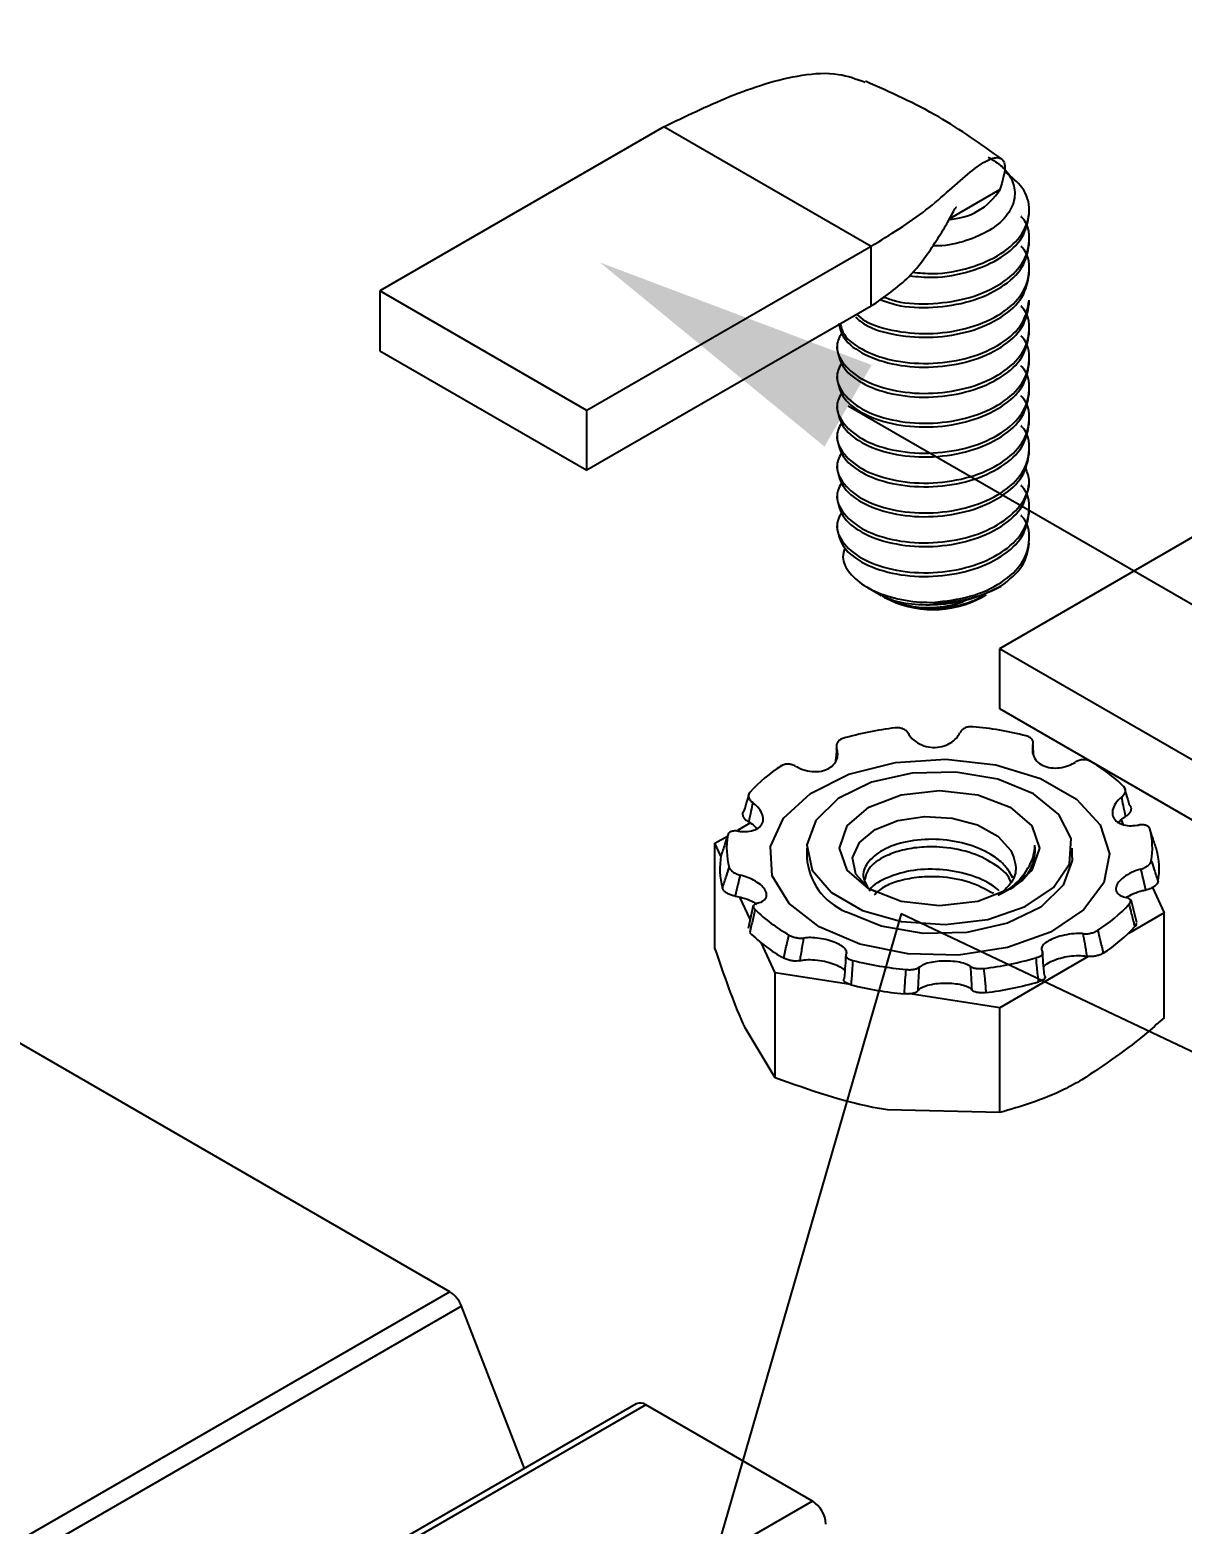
# Model space of a CAD drawing. Extents: x -3.1 to 9.8, y -8.5 to 0.
# Drawn here: x 4.767 to 5.686, y -3.56 to -2.37 of the extents above; entities that cross this region are included whole.
import ezdxf
from ezdxf import colors
from ezdxf.entities.mleader import LeaderData, LeaderLine
from ezdxf.math import Vec2, Vec3

# ---------------------------------------------------------------- set-up
doc = ezdxf.new("R2010")
doc.units = 0
doc.header["$LTSCALE"] = 0.5
doc.header["$MEASUREMENT"] = 0
for name, color, linetype in [('FAB DWG', 221, 'CONTINUOUS'), ('Hardware', 242, 'CONTINUOUS'), ('Housing', 150, 'CONTINUOUS')]:
    doc.layers.add(name, color=color, linetype=linetype)
doc.styles.add('LSAD_Standard', font='arial.ttf')

msp = doc.modelspace()

# ---------------------------------------------------------------- linework, layer by layer
at = {"layer": 'Hardware', "linetype": 'Continuous', "lineweight": 25, "transparency": 16777216}
for p, q in [((5.2728, -2.4469), (5.0463, -2.5777)), ((5.4379, -2.5422), (5.2728, -2.4469)), ((5.5006, -2.52), (5.5407, -2.4968)), ((5.564, -2.5166), (5.564, -2.5137)), ((5.4379, -2.5422), (5.2114, -2.673)), ((5.4379, -2.5899), (5.4379, -2.5422)), ((5.564, -2.5405), (5.564, -2.5375)), ((5.564, -2.5643), (5.564, -2.5613)), ((5.2114, -2.673), (5.0463, -2.5777)), ((5.0463, -2.5777), (5.0463, -2.6253)), ((5.4379, -2.5899), (5.2114, -2.7206)), ((5.564, -2.5881), (5.564, -2.5851)), ((5.564, -2.6119), (5.564, -2.609)), ((5.0463, -2.6253), (5.2114, -2.7206)), ((5.4108, -2.6209), (5.4108, -2.6239)), ((5.564, -2.6358), (5.564, -2.6328)), ((5.4108, -2.6447), (5.4108, -2.6477)), ((5.564, -2.6596), (5.564, -2.6566)), ((5.2114, -2.7206), (5.2114, -2.673)), ((5.4108, -2.6685), (5.4108, -2.6715)), ((5.564, -2.6834), (5.564, -2.6805)), ((5.4108, -2.6924), (5.4108, -2.6953)), ((5.564, -2.7073), (5.564, -2.7043)), ((5.4108, -2.7162), (5.4108, -2.7192)), ((5.7667, -2.7321), (5.5402, -2.8628)), ((5.564, -2.7311), (5.564, -2.7281)), ((5.4108, -2.74), (5.4108, -2.743)), ((5.564, -2.7549), (5.564, -2.7519)), ((5.4108, -2.7639), (5.4108, -2.7668)), ((5.4349, -2.8139), (5.4459, -2.8203)), ((5.4467, -2.8208), (5.4487, -2.8219)), ((5.5261, -2.8219), (5.5299, -2.8197)), ((5.7053, -2.9581), (5.5402, -2.8628)), ((5.5402, -2.8628), (5.5402, -2.9105)), ((5.5402, -2.9105), (5.7053, -3.0058)), ((5.6372, -2.9993), (5.639, -3.0031)), ((5.3135, -3.0179), (5.3235, -3.0121)), ((5.3316, -3.0075), (5.3415, -3.0017)), ((5.3183, -3.0282), (5.3135, -3.0179)), ((5.3135, -3.1015), (5.3135, -3.0179)), ((5.3867, -3.0217), (5.3867, -3.0292)), ((5.5983, -3.0292), (5.5983, -3.0217)), ((5.6622, -3.0532), (5.6715, -3.0733)), ((5.3416, -3.0784), (5.3334, -3.0608)), ((5.3439, -3.0674), (5.3399, -3.0859)), ((5.6497, -3.081), (5.6452, -3.0629)), ((5.6715, -3.0733), (5.6431, -3.0897)), ((5.6715, -3.1569), (5.6715, -3.0733)), ((5.3615, -3.1212), (5.3502, -3.097)), ((5.6111, -3.1081), (5.5405, -3.1489)), ((5.4216, -3.1305), (5.3615, -3.1212)), ((5.3615, -3.2048), (5.3615, -3.1212)), ((5.5405, -3.1489), (5.4692, -3.1379)), ((5.5405, -3.2325), (5.5405, -3.1489)), ((5.3615, -3.2048), (5.3375, -3.1649)), ((5.5405, -3.2325), (5.451, -3.2304))]:
    msp.add_line(p, q, dxfattribs=at)
at = {"layer": 'Hardware', "linetype": 'Continuous', "lineweight": 25, "transparency": 16777216, "flags": 128}
for points in [[(5.3966, -3.0846), (5.3726, -3.0658), (5.3592, -3.0438), (5.3577, -3.0204), (5.3682, -2.9979), (5.3897, -2.9781), (5.4203, -2.9629), (5.4574, -2.9536), (5.4976, -2.9509), (5.5373, -2.9553), (5.5731, -2.9662), (5.6017, -2.9827), (5.6205, -3.0033), (5.6281, -3.0263), (5.6235, -3.0495), (5.6074, -3.0709), (5.581, -3.0886), (5.5468, -3.101), (5.5077, -3.107), (5.4673, -3.1061), (5.4291, -3.0984), (5.3966, -3.0846)], [(5.5673, -2.9786), (5.539, -2.9669), (5.5056, -2.9612), (5.4708, -2.962), (5.4384, -2.9693), (5.4118, -2.9823), (5.394, -2.9996), (5.3868, -3.0192), (5.3911, -3.0392), (5.4064, -3.0572), (5.4311, -3.0714), (5.4623, -3.0803), (5.4969, -3.0827), (5.5309, -3.0786), (5.5609, -3.0683), (5.5834, -3.053), (5.596, -3.0343), (5.5975, -3.0142), (5.5875, -2.9949), (5.5673, -2.9786)], [(5.4361, -3.0543), (5.4188, -3.0394), (5.4128, -3.0217), (5.4188, -3.0041), (5.4361, -2.9892), (5.462, -2.9792), (5.4925, -2.9757), (5.523, -2.9792), (5.5489, -2.9892), (5.5662, -3.0041), (5.5722, -3.0217), (5.5662, -3.0394), (5.5489, -3.0543), (5.523, -3.0643), (5.4925, -3.0678), (5.462, -3.0643), (5.4361, -3.0543)], [(5.4425, -3.0572), (5.4365, -3.0541), (5.4259, -3.0424), (5.4232, -3.0296), (5.4287, -3.0172), (5.4411, -3.0069), (5.4593, -2.9997), (5.4805, -2.9966), (5.5027, -2.9978), (5.5229, -3.0032), (5.539, -3.0121), (5.5493, -3.0237), (5.5515, -3.0288), (5.5515, -3.0288)], [(5.5983, -3.0292), (5.5982, -3.0317), (5.591, -3.0514), (5.5732, -3.0687), (5.5466, -3.0816), (5.5142, -3.089), (5.4794, -3.0898), (5.4461, -3.084), (5.4177, -3.0724)]]:
    msp.add_lwpolyline(points, dxfattribs=at)
at = {"layer": 'Hardware', "linetype": 'Continuous', "lineweight": 25, "transparency": 16777216}
for centre, radius, start, end in [((5.4983, -2.4709), 0.0497, 271.345, 328.6496), ((5.4874, -2.7496), 0.082, 241.8772, 298.1281), ((5.4896, -2.7155), 0.1105, 268.8556, 298.0406), ((5.4884, -3.185), 0.261, 96.8583, 106.2488), ((5.495, -3.1936), 0.2697, 75.7028, 84.8897), ((5.5486, -3.0655), 0.1298, 45.5578, 60.5312), ((5.4296, -3.0569), 0.1189, 122.09, 137.9683), ((5.38, -3.0218), 0.0572, 169.6477, 195.5467), ((5.605, -3.0217), 0.0572, 349.6483, 15.5461), ((5.5355, -3.0232), 0.0333, 300.0489, 6.3165), ((5.6086, -3.0381), 0.059, 350.0029, 15.1919), ((5.3764, -3.0381), 0.059, 170.0029, 195.1919), ((5.4375, -3.0255), 0.0509, 184.1687, 247.1517), ((5.4364, -2.978), 0.1298, 225.5586, 240.5311), ((5.5554, -2.9866), 0.1189, 302.0901, 317.968), ((5.5574, -3.0018), 0.1227, 302.3104, 317.7478), ((5.4346, -2.993), 0.134, 225.7661, 240.3227), ((5.49, -2.8499), 0.2697, 255.7025, 264.8901), ((5.4966, -2.8585), 0.261, 276.8584, 286.2489), ((5.4899, -2.8608), 0.2783, 255.8298, 264.7629), ((5.4967, -2.8696), 0.2693, 276.9889, 286.1188)]:
    msp.add_arc(centre, radius, start, end, dxfattribs=at)
for points, knots in [([(5.2728, -2.4469), (5.2898, -2.4386), (5.3237, -2.422), (5.3727, -2.4057), (5.4104, -2.403), (5.4263, -2.4088), (5.4332, -2.4113)], [0, 0, 0, 0, 0.348827, 0.695772, 0.866, 1, 1, 1, 1]), ([(5.542, -2.4725), (5.5256, -2.4608), (5.4916, -2.4365), (5.4533, -2.4194), (5.4335, -2.4106)], [0, 0, 0, 0, 0.481953, 1, 1, 1, 1]), ([(5.4379, -2.5422), (5.4531, -2.5329), (5.4833, -2.5143), (5.5123, -2.4858), (5.5314, -2.4724), (5.5415, -2.4702), (5.5464, -2.4778), (5.5426, -2.4904), (5.5407, -2.4968)], [0, 0, 0, 0, 0.2519603, 0.5025616, 0.6255188, 0.7466546, 0.8704166, 1, 1, 1, 1]), ([(5.5313, -2.471), (5.5353, -2.4734), (5.5443, -2.479), (5.5518, -2.4907), (5.5534, -2.5039), (5.5476, -2.5172), (5.535, -2.5287), (5.5167, -2.5372), (5.4996, -2.5418), (5.4894, -2.5418), (5.4869, -2.5418)], [0, 0, 0, 0, 0.104851, 0.2413, 0.378828, 0.518338, 0.660863, 0.803521, 0.951017, 1, 1, 1, 1]), ([(5.4708, -2.5628), (5.4763, -2.5633), (5.4915, -2.5648), (5.5175, -2.5598), (5.5429, -2.5488), (5.56, -2.5325), (5.5658, -2.5137), (5.5611, -2.496), (5.5501, -2.487), (5.5454, -2.4831)], [0, 0, 0, 0, 0.089508, 0.247362, 0.405217, 0.56307, 0.720926, 0.878779, 1, 1, 1, 1]), ([(5.4379, -2.5899), (5.4485, -2.5825), (5.4701, -2.5676), (5.4874, -2.5419), (5.4985, -2.5242), (5.5036, -2.5142), (5.5059, -2.5107), (5.5058, -2.511), (5.5058, -2.511)], [0, 0, 0, 0, 0.304882, 0.614982, 0.768681, 0.916335, 0.987617, 1, 1, 1, 1]), ([(5.4476, -2.5823), (5.451, -2.5836), (5.4624, -2.5878), (5.4876, -2.5886), (5.5174, -2.5839), (5.5429, -2.5725), (5.5602, -2.5563), (5.5652, -2.5377), (5.5635, -2.5241), (5.5576, -2.5186), (5.5574, -2.5183)], [0, 0, 0, 0, 0.065593, 0.220144, 0.374695, 0.529247, 0.683797, 0.838349, 0.992899, 1, 1, 1, 1]), ([(5.4686, -2.5656), (5.4748, -2.5662), (5.4908, -2.5679), (5.5176, -2.5628), (5.5428, -2.5517), (5.5605, -2.5355), (5.5628, -2.5229), (5.564, -2.5166)], [0, 0, 0, 0, 0.13817, 0.353628, 0.569085, 0.784541, 1, 1, 1, 1]), ([(5.4266, -2.5964), (5.4287, -2.5982), (5.4359, -2.6044), (5.4577, -2.6105), (5.4873, -2.6127), (5.5175, -2.6077), (5.5429, -2.5964), (5.5602, -2.5801), (5.5652, -2.5616), (5.5635, -2.5479), (5.5576, -2.5424), (5.5574, -2.5422)], [0, 0, 0, 0, 0.053593, 0.187911, 0.322231, 0.456551, 0.590871, 0.725189, 0.85951, 0.993829, 1, 1, 1, 1]), ([(5.4449, -2.5844), (5.4491, -2.586), (5.4614, -2.5906), (5.4876, -2.5916), (5.5175, -2.5869), (5.5428, -2.5755), (5.5605, -2.5593), (5.5628, -2.5467), (5.564, -2.5405)], [0, 0, 0, 0, 0.0962993, 0.2770394, 0.4577795, 0.6385198, 0.8192585, 1, 1, 1, 1]), ([(5.4256, -2.5985), (5.4279, -2.6006), (5.4354, -2.6072), (5.4577, -2.6135), (5.4873, -2.6156), (5.5175, -2.6107), (5.5428, -2.5993), (5.5605, -2.5831), (5.5628, -2.5706), (5.564, -2.5643)], [0, 0, 0, 0, 0.071524, 0.226269, 0.381015, 0.535761, 0.690508, 0.845253, 1, 1, 1, 1]), ([(5.4148, -2.6105), (5.413, -2.6139), (5.4086, -2.6225), (5.4151, -2.6368), (5.4318, -2.65), (5.4574, -2.6583), (5.4874, -2.6603), (5.5175, -2.6553), (5.5429, -2.644), (5.5602, -2.6277), (5.5652, -2.6092), (5.5635, -2.5956), (5.5576, -2.5901), (5.5574, -2.5898)], [0, 0, 0, 0, 0.069509, 0.172372, 0.275235, 0.378096, 0.480959, 0.583822, 0.686685, 0.789547, 0.89241, 0.995272, 1, 1, 1, 1]), ([(5.4122, -2.6037), (5.4132, -2.6077), (5.4154, -2.617), (5.4321, -2.6291), (5.4573, -2.6375), (5.4874, -2.6394), (5.5175, -2.6345), (5.5428, -2.6232), (5.5605, -2.607), (5.5628, -2.5944), (5.564, -2.5881)], [0, 0, 0, 0, 0.0980188, 0.2268735, 0.3557271, 0.4845816, 0.6134362, 0.7422909, 0.8711445, 1, 1, 1, 1]), ([(5.4134, -2.604), (5.4142, -2.6069), (5.4163, -2.615), (5.4322, -2.6261), (5.4572, -2.6345), (5.4874, -2.6364), (5.5175, -2.6315), (5.5428, -2.6202), (5.5605, -2.604), (5.5628, -2.5914), (5.564, -2.5851)], [0, 0, 0, 0, 0.072909, 0.205351, 0.337792, 0.470233, 0.602675, 0.735117, 0.867557, 1, 1, 1, 1]), ([(5.4148, -2.6343), (5.413, -2.6377), (5.4086, -2.6463), (5.4151, -2.6606), (5.4318, -2.6738), (5.4574, -2.6821), (5.4874, -2.6841), (5.5175, -2.6792), (5.5429, -2.6679), (5.5602, -2.6516), (5.5652, -2.633), (5.5635, -2.6194), (5.5576, -2.6139), (5.5574, -2.6137)], [0, 0, 0, 0, 0.069509, 0.172372, 0.275235, 0.378097, 0.48096, 0.583823, 0.686686, 0.789548, 0.892412, 0.995274, 1, 1, 1, 1]), ([(5.4108, -2.6239), (5.412, -2.6291), (5.4143, -2.6397), (5.432, -2.653), (5.4573, -2.6613), (5.4874, -2.6633), (5.5175, -2.6583), (5.5428, -2.647), (5.5605, -2.6308), (5.5628, -2.6182), (5.564, -2.6119)], [0, 0, 0, 0, 0.125, 0.25, 0.374999, 0.5, 0.625, 0.75, 0.874999, 1, 1, 1, 1]), ([(5.4148, -2.6581), (5.413, -2.6616), (5.4086, -2.6701), (5.4151, -2.6844), (5.4318, -2.6976), (5.4574, -2.706), (5.4874, -2.7079), (5.5175, -2.703), (5.5429, -2.6917), (5.5602, -2.6754), (5.5652, -2.6569), (5.5635, -2.6432), (5.5576, -2.6377), (5.5574, -2.6375)], [0, 0, 0, 0, 0.069509, 0.172372, 0.275234, 0.378096, 0.480959, 0.583822, 0.686685, 0.789547, 0.89241, 0.995272, 1, 1, 1, 1]), ([(5.4108, -2.6477), (5.412, -2.653), (5.4143, -2.6636), (5.432, -2.6768), (5.4573, -2.6851), (5.4874, -2.6871), (5.5175, -2.6821), (5.5428, -2.6708), (5.5605, -2.6546), (5.5628, -2.6421), (5.564, -2.6358)], [0, 0, 0, 0, 0.125, 0.25, 0.374999, 0.5, 0.625, 0.75, 0.874999, 1, 1, 1, 1]), ([(5.4148, -2.6819), (5.413, -2.6854), (5.4086, -2.694), (5.4151, -2.7083), (5.4318, -2.7215), (5.4574, -2.7298), (5.4874, -2.7318), (5.5175, -2.7268), (5.5429, -2.7155), (5.5602, -2.6992), (5.5652, -2.6807), (5.5635, -2.6671), (5.5576, -2.6616), (5.5574, -2.6613)], [0, 0, 0, 0, 0.069509, 0.172372, 0.275235, 0.378097, 0.48096, 0.583823, 0.686686, 0.789548, 0.892412, 0.995274, 1, 1, 1, 1]), ([(5.4108, -2.6715), (5.412, -2.6768), (5.4143, -2.6874), (5.432, -2.7006), (5.4573, -2.709), (5.4874, -2.7109), (5.5175, -2.706), (5.5428, -2.6947), (5.5605, -2.6784), (5.5628, -2.6659), (5.564, -2.6596)], [0, 0, 0, 0, 0.1250001, 0.2500003, 0.3749994, 0.4999995, 0.6249996, 0.7499998, 0.874999, 1, 1, 1, 1]), ([(5.4148, -2.7058), (5.413, -2.7092), (5.4086, -2.7178), (5.4151, -2.7321), (5.4318, -2.7453), (5.4574, -2.7536), (5.4874, -2.7556), (5.5175, -2.7506), (5.5429, -2.7393), (5.5602, -2.7231), (5.5652, -2.7045), (5.5635, -2.6909), (5.5576, -2.6854), (5.5574, -2.6851)], [0, 0, 0, 0, 0.069509, 0.172372, 0.275235, 0.378096, 0.480959, 0.583822, 0.686685, 0.789547, 0.89241, 0.995272, 1, 1, 1, 1]), ([(5.4108, -2.6953), (5.412, -2.7006), (5.4143, -2.7112), (5.432, -2.7244), (5.4573, -2.7328), (5.4874, -2.7347), (5.5175, -2.7298), (5.5428, -2.7185), (5.5605, -2.7023), (5.5628, -2.6897), (5.564, -2.6834)], [0, 0, 0, 0, 0.125, 0.25, 0.374999, 0.5, 0.625, 0.75, 0.874999, 1, 1, 1, 1]), ([(5.4108, -2.7192), (5.412, -2.7245), (5.4143, -2.735), (5.432, -2.7483), (5.4573, -2.7566), (5.4874, -2.7586), (5.5175, -2.7536), (5.5428, -2.7423), (5.5605, -2.7261), (5.5628, -2.7135), (5.564, -2.7073)], [0, 0, 0, 0, 0.125, 0.25, 0.374999, 0.5, 0.625, 0.75, 0.874999, 1, 1, 1, 1]), ([(5.4148, -2.7296), (5.413, -2.7331), (5.4086, -2.7416), (5.4151, -2.7559), (5.4318, -2.7691), (5.4574, -2.7775), (5.4874, -2.7794), (5.5174, -2.7745), (5.543, -2.7631), (5.5597, -2.747), (5.5661, -2.7307), (5.5621, -2.7211), (5.5607, -2.7177)], [0, 0, 0, 0, 0.073116, 0.181316, 0.289516, 0.397716, 0.505916, 0.614116, 0.722316, 0.830516, 0.938717, 1, 1, 1, 1]), ([(5.4148, -2.7534), (5.413, -2.7569), (5.4086, -2.7654), (5.4151, -2.7798), (5.4318, -2.7929), (5.4574, -2.8013), (5.4874, -2.8033), (5.5175, -2.7983), (5.5429, -2.787), (5.5602, -2.7707), (5.5652, -2.7522), (5.5635, -2.7385), (5.5576, -2.733), (5.5574, -2.7328)], [0, 0, 0, 0, 0.069509, 0.172372, 0.275235, 0.378097, 0.48096, 0.583822, 0.686685, 0.789547, 0.892411, 0.995273, 1, 1, 1, 1]), ([(5.4108, -2.743), (5.412, -2.7483), (5.4143, -2.7589), (5.432, -2.7721), (5.4573, -2.7804), (5.4874, -2.7824), (5.5175, -2.7775), (5.5428, -2.7661), (5.5605, -2.7499), (5.5628, -2.7374), (5.564, -2.7311)], [0, 0, 0, 0, 0.1250001, 0.2500003, 0.3749994, 0.4999995, 0.6249996, 0.7499999, 0.874999, 1, 1, 1, 1]), ([(5.4108, -2.7668), (5.412, -2.7721), (5.4143, -2.7827), (5.432, -2.7959), (5.4573, -2.8043), (5.4874, -2.8062), (5.5175, -2.8013), (5.5428, -2.79), (5.5605, -2.7738), (5.5628, -2.7612), (5.564, -2.7549)], [0, 0, 0, 0, 0.125, 0.25, 0.374999, 0.5, 0.625, 0.75, 0.874999, 1, 1, 1, 1]), ([(5.4874, -2.8259), (5.4974, -2.8248), (5.5175, -2.8224), (5.5429, -2.8108), (5.5602, -2.7946), (5.5652, -2.776), (5.5635, -2.7624), (5.5576, -2.7569), (5.5574, -2.7566)], [0, 0, 0, 0, 0.198178, 0.396357, 0.594534, 0.792714, 0.990891, 1, 1, 1, 1]), ([(5.4169, -2.7824), (5.4162, -2.7849), (5.4143, -2.7917), (5.4202, -2.8028), (5.4332, -2.8141), (5.4531, -2.8223), (5.4723, -2.8257), (5.484, -2.8259), (5.4874, -2.8259)], [0, 0, 0, 0, 0.110871, 0.307649, 0.508894, 0.709972, 0.917336, 1, 1, 1, 1]), ([(5.5415, -2.813), (5.548, -2.8079), (5.5608, -2.7978), (5.5629, -2.7851), (5.564, -2.7787)], [0, 0, 0, 0, 0.499996, 1, 1, 1, 1]), ([(5.5415, -2.813), (5.5349, -2.8163), (5.5213, -2.823), (5.4968, -2.8281), (5.4733, -2.8283), (5.4553, -2.8252), (5.4487, -2.8212), (5.4462, -2.8196)], [0, 0, 0, 0, 0.215865, 0.440833, 0.666089, 0.875166, 1, 1, 1, 1]), ([(5.4468, -2.8206), (5.4513, -2.8229), (5.4604, -2.8275), (5.4723, -2.8292), (5.4783, -2.8301)], [0, 0, 0, 0, 0.488187, 1, 1, 1, 1]), ([(5.4783, -2.8301), (5.4848, -2.8302), (5.4977, -2.8305), (5.5161, -2.8266), (5.5255, -2.8217), (5.5298, -2.8194)], [0, 0, 0, 0, 0.3476505, 0.69936, 1, 1, 1, 1]), ([(5.4783, -2.8301), (5.4813, -2.83), (5.4918, -2.83), (5.5052, -2.8282), (5.513, -2.8243), (5.5148, -2.8234)], [0, 0, 0, 0, 0.239456, 0.831537, 1, 1, 1, 1]), ([(5.4678, -2.9305), (5.4673, -2.9297), (5.4663, -2.9283), (5.4637, -2.9267), (5.4606, -2.9258), (5.4584, -2.9259), (5.4573, -2.9259)], [0, 0, 0, 0, 0.2449638, 0.4898906, 0.7351861, 1, 1, 1, 1]), ([(5.519, -2.925), (5.5179, -2.925), (5.5158, -2.9249), (5.5128, -2.9259), (5.5103, -2.9275), (5.5093, -2.929), (5.5088, -2.9298)], [0, 0, 0, 0, 0.2457793, 0.4915775, 0.7372949, 1, 1, 1, 1]), ([(5.4154, -2.9345), (5.4145, -2.9348), (5.4127, -2.9355), (5.411, -2.9374), (5.41, -2.9397), (5.4104, -2.9413), (5.4105, -2.9422)], [0, 0, 0, 0, 0.245783, 0.491578, 0.737311, 1, 1, 1, 1]), ([(5.4678, -2.9305), (5.468, -2.931), (5.4694, -2.9333), (5.4732, -2.9371), (5.4798, -2.9404), (5.4872, -2.9418), (5.4945, -2.941), (5.5011, -2.9384), (5.5061, -2.9345), (5.5079, -2.9313), (5.5088, -2.9298)], [0, 0, 0, 0, 0.03955, 0.188587, 0.33474, 0.474979, 0.610292, 0.744596, 0.882143, 1, 1, 1, 1]), ([(5.567, -2.9398), (5.5671, -2.939), (5.5674, -2.9374), (5.5664, -2.9352), (5.5645, -2.9333), (5.5626, -2.9326), (5.5616, -2.9323)], [0, 0, 0, 0, 0.2449603, 0.4898813, 0.7351963, 1, 1, 1, 1]), ([(5.567, -2.9398), (5.5669, -2.9403), (5.5663, -2.9428), (5.5666, -2.9473), (5.5696, -2.9525), (5.5747, -2.9562), (5.5812, -2.958), (5.5883, -2.958), (5.5952, -2.9563), (5.5991, -2.9542), (5.6008, -2.9532)], [0, 0, 0, 0, 0.039268, 0.188315, 0.334479, 0.47473, 0.610043, 0.744346, 0.881886, 1, 1, 1, 1]), ([(5.5676, -2.9482), (5.5676, -2.9476), (5.5673, -2.9447), (5.5671, -2.9419), (5.567, -2.9398)], [0, 0, 0, 0, 0.236812, 1, 1, 1, 1]), ([(5.378, -2.9566), (5.3786, -2.9569), (5.3814, -2.9585), (5.3871, -2.9605), (5.3948, -2.9611), (5.4018, -2.9598), (5.4071, -2.9566), (5.4105, -2.9522), (5.4118, -2.9471), (5.4109, -2.9437), (5.4105, -2.9422)], [0, 0, 0, 0, 0.0395814, 0.1886221, 0.3347787, 0.4750124, 0.6103216, 0.7446279, 0.8821765, 1, 1, 1, 1]), ([(5.4105, -2.9422), (5.4104, -2.9443), (5.4101, -2.9478), (5.4097, -2.9514), (5.4096, -2.9528)], [0, 0, 0, 0, 0.607786, 1, 1, 1, 1]), ([(5.6125, -2.9524), (5.6117, -2.9521), (5.61, -2.9513), (5.607, -2.9512), (5.6037, -2.9517), (5.6018, -2.9527), (5.6008, -2.9532)], [0, 0, 0, 0, 0.245799, 0.491572, 0.737313, 1, 1, 1, 1]), ([(5.378, -2.9566), (5.377, -2.9561), (5.3752, -2.9552), (5.372, -2.9547), (5.3689, -2.9549), (5.3673, -2.9557), (5.3664, -2.9562)], [0, 0, 0, 0, 0.24494, 0.489877, 0.735185, 1, 1, 1, 1]), ([(5.6378, -2.981), (5.6385, -2.9804), (5.6399, -2.9791), (5.6408, -2.9769), (5.6409, -2.9746), (5.64, -2.9734), (5.6395, -2.9728)], [0, 0, 0, 0, 0.244957, 0.489892, 0.735195, 1, 1, 1, 1]), ([(5.6395, -2.9728), (5.6401, -2.9748), (5.6415, -2.9796), (5.643, -2.9845), (5.6438, -2.9873)], [0, 0, 0, 0, 0.42644, 1, 1, 1, 1]), ([(5.3319, -3.0082), (5.3326, -3.0083), (5.3358, -3.0087), (5.3413, -3.0086), (5.3472, -3.0067), (5.351, -3.0034), (5.3523, -2.999), (5.3513, -2.9941), (5.3483, -2.9893), (5.3451, -2.9867), (5.3436, -2.9855)], [0, 0, 0, 0, 0.039485, 0.188524, 0.33468, 0.474922, 0.610231, 0.744535, 0.882082, 1, 1, 1, 1]), ([(5.3368, -2.9919), (5.3377, -2.9891), (5.3392, -2.9842), (5.3406, -2.9793), (5.3413, -2.9773)], [0, 0, 0, 0, 0.573562, 1, 1, 1, 1]), ([(5.3413, -2.9773), (5.3409, -2.9779), (5.3401, -2.9791), (5.3402, -2.9812), (5.3413, -2.9835), (5.3428, -2.9848), (5.3436, -2.9855)], [0, 0, 0, 0, 0.245788, 0.491574, 0.737318, 1, 1, 1, 1]), ([(5.3436, -2.9855), (5.3431, -2.9877), (5.3421, -2.9928), (5.341, -2.998), (5.3404, -3.0009)], [0, 0, 0, 0, 0.443804, 1, 1, 1, 1]), ([(5.6378, -2.981), (5.6373, -2.9814), (5.6349, -2.9834), (5.6317, -2.9874), (5.6299, -2.9927), (5.6308, -2.9975), (5.634, -3.0012), (5.639, -3.0034), (5.6451, -3.0042), (5.6495, -3.0036), (5.6515, -3.0034)], [0, 0, 0, 0, 0.039576, 0.188616, 0.334769, 0.475005, 0.610313, 0.74462, 0.882169, 1, 1, 1, 1]), ([(5.6409, -2.9964), (5.6403, -2.9935), (5.6392, -2.9883), (5.6382, -2.9833), (5.6378, -2.981)], [0, 0, 0, 0, 0.556194, 1, 1, 1, 1]), ([(5.6438, -2.9873), (5.6443, -2.9879), (5.6452, -2.989), (5.6452, -2.9912), (5.6443, -2.9934), (5.6427, -2.9952), (5.6414, -2.9961), (5.6409, -2.9964)], [0, 0, 0, 0, 0.217807, 0.4356, 0.653432, 0.87125, 1, 1, 1, 1]), ([(5.3404, -3.0009), (5.3395, -3.0004), (5.3378, -2.9993), (5.3362, -2.9972), (5.3355, -2.995), (5.3358, -2.9932), (5.3365, -2.9923), (5.3368, -2.9919)], [0, 0, 0, 0, 0.217764, 0.435549, 0.653346, 0.871176, 1, 1, 1, 1]), ([(5.3404, -3.0009), (5.3421, -3.002), (5.3447, -3.0035), (5.3464, -3.0056), (5.347, -3.0063)], [0, 0, 0, 0, 0.646723, 1, 1, 1, 1]), ([(5.635, -3.0013), (5.6362, -3.0001), (5.6379, -2.9983), (5.6402, -2.9968), (5.6409, -2.9964)], [0, 0, 0, 0, 0.682556, 1, 1, 1, 1]), ([(5.3237, -3.0115), (5.3229, -3.0138), (5.3211, -3.0194), (5.3193, -3.0248), (5.3183, -3.0279)], [0, 0, 0, 0, 0.426437, 1, 1, 1, 1]), ([(5.3319, -3.0082), (5.3309, -3.0081), (5.3289, -3.0079), (5.3264, -3.0085), (5.3244, -3.0097), (5.324, -3.0109), (5.3237, -3.0115)], [0, 0, 0, 0, 0.244962, 0.489887, 0.735178, 1, 1, 1, 1]), ([(5.6601, -3.0064), (5.6599, -3.0058), (5.6593, -3.0047), (5.6574, -3.0036), (5.6547, -3.003), (5.6526, -3.0032), (5.6515, -3.0034)], [0, 0, 0, 0, 0.245768, 0.491563, 0.737289, 1, 1, 1, 1]), ([(5.6655, -3.0226), (5.6645, -3.0196), (5.6627, -3.0142), (5.6609, -3.0087), (5.6601, -3.0064)], [0, 0, 0, 0, 0.573563, 1, 1, 1, 1]), ([(5.5509, -3.0453), (5.549, -3.0421), (5.5455, -3.0358), (5.534, -3.0264), (5.5164, -3.0183), (5.4925, -3.014), (5.4687, -3.0153), (5.4484, -3.0216), (5.4351, -3.0318), (5.4299, -3.043), (5.4336, -3.0499), (5.4351, -3.0527)], [0, 0, 0, 0, 0.084574, 0.161715, 0.286409, 0.411103, 0.535797, 0.660489, 0.785183, 0.909876, 1, 1, 1, 1]), ([(5.5494, -3.0493), (5.5492, -3.0486), (5.5476, -3.0428), (5.5361, -3.0336), (5.5165, -3.0242), (5.4949, -3.0204), (5.4761, -3.0208), (5.4613, -3.0234), (5.4468, -3.0289), (5.4354, -3.0369), (5.4336, -3.044), (5.4329, -3.0471)], [0, 0, 0, 0, 0.022373, 0.167044, 0.311715, 0.456387, 0.555978, 0.657253, 0.746753, 0.891425, 1, 1, 1, 1]), ([(5.5392, -3.0593), (5.5412, -3.0583), (5.5496, -3.0541), (5.5602, -3.0433), (5.5675, -3.0305), (5.5683, -3.0223), (5.5686, -3.0195)], [0, 0, 0, 0, 0.1098305, 0.4479698, 0.817061, 1, 1, 1, 1]), ([(5.5515, -3.0288), (5.5523, -3.0316), (5.5543, -3.0383), (5.5514, -3.0487), (5.5444, -3.055), (5.5412, -3.0579)], [0, 0, 0, 0, 0.277241, 0.66216, 1, 1, 1, 1]), ([(5.6531, -3.0384), (5.6541, -3.0381), (5.6561, -3.0374), (5.6586, -3.0358), (5.6606, -3.034), (5.6611, -3.0327), (5.6613, -3.032)], [0, 0, 0, 0, 0.244943, 0.489888, 0.735179, 1, 1, 1, 1]), ([(5.6613, -3.032), (5.6621, -3.0343), (5.6639, -3.0397), (5.6657, -3.0452), (5.6667, -3.0484)], [0, 0, 0, 0, 0.426437, 1, 1, 1, 1]), ([(5.3195, -3.0536), (5.3205, -3.0504), (5.3223, -3.0448), (5.3241, -3.0394), (5.3249, -3.0371)], [0, 0, 0, 0, 0.573563, 1, 1, 1, 1]), ([(5.3249, -3.0371), (5.3251, -3.0377), (5.3257, -3.0389), (5.3277, -3.0407), (5.3303, -3.0423), (5.3324, -3.0429), (5.3335, -3.0432)], [0, 0, 0, 0, 0.245798, 0.491571, 0.737299, 1, 1, 1, 1]), ([(5.3335, -3.0432), (5.3329, -3.0457), (5.3316, -3.0512), (5.3304, -3.0569), (5.3296, -3.06)], [0, 0, 0, 0, 0.443804, 1, 1, 1, 1]), ([(5.3472, -3.0656), (5.3477, -3.0654), (5.3501, -3.0648), (5.3533, -3.0631), (5.3551, -3.0598), (5.3542, -3.0558), (5.3511, -3.0518), (5.346, -3.048), (5.3399, -3.045), (5.3355, -3.0438), (5.3335, -3.0432)], [0, 0, 0, 0, 0.039576, 0.18862, 0.334766, 0.475004, 0.610314, 0.74462, 0.88217, 1, 1, 1, 1]), ([(5.54, -3.0558), (5.5386, -3.0545), (5.5324, -3.0491), (5.5162, -3.0422), (5.4926, -3.0379), (5.4684, -3.0391), (5.4491, -3.0455), (5.4379, -3.052), (5.4363, -3.056), (5.4363, -3.056)], [0, 0, 0, 0, 0.058237, 0.246516, 0.434795, 0.623073, 0.81135, 0.999628, 1, 1, 1, 1]), ([(5.5355, -3.058), (5.5292, -3.0546), (5.5167, -3.0479), (5.4949, -3.0443), (5.476, -3.0446), (5.4614, -3.0473), (5.4482, -3.0519), (5.4431, -3.0565), (5.4403, -3.059)], [0, 0, 0, 0, 0.2123862, 0.424773, 0.5709773, 0.7196553, 0.8510458, 1, 1, 1, 1]), ([(5.6531, -3.0384), (5.6524, -3.0386), (5.6492, -3.0395), (5.6437, -3.0418), (5.6378, -3.0458), (5.6341, -3.05), (5.6327, -3.054), (5.6337, -3.0574), (5.6367, -3.0599), (5.6399, -3.0607), (5.6414, -3.0611)], [0, 0, 0, 0, 0.039482, 0.188528, 0.334684, 0.474921, 0.61023, 0.744539, 0.882082, 1, 1, 1, 1]), ([(5.657, -3.0551), (5.6563, -3.052), (5.655, -3.0463), (5.6537, -3.0408), (5.6531, -3.0384)], [0, 0, 0, 0, 0.556194, 1, 1, 1, 1]), ([(5.6667, -3.0484), (5.6665, -3.049), (5.6661, -3.0502), (5.6642, -3.052), (5.6618, -3.0536), (5.6592, -3.0546), (5.6576, -3.055), (5.657, -3.0551)], [0, 0, 0, 0, 0.217813, 0.435624, 0.653431, 0.871248, 1, 1, 1, 1]), ([(5.3296, -3.06), (5.3286, -3.0598), (5.3266, -3.0594), (5.3237, -3.0581), (5.3213, -3.0565), (5.32, -3.0549), (5.3196, -3.054), (5.3195, -3.0536)], [0, 0, 0, 0, 0.2177831, 0.435556, 0.6533618, 0.8711946, 1, 1, 1, 1]), ([(5.3296, -3.06), (5.3316, -3.0604), (5.3361, -3.0612), (5.3423, -3.0635), (5.3456, -3.0657), (5.3468, -3.0665)], [0, 0, 0, 0, 0.319742, 0.73436, 1, 1, 1, 1]), ([(5.5522, -3.052), (5.5508, -3.0531), (5.549, -3.0545), (5.5467, -3.0554), (5.5463, -3.0556)], [0, 0, 0, 0, 0.810963, 1, 1, 1, 1]), ([(5.6413, -3.0611), (5.6432, -3.06), (5.6472, -3.0577), (5.6528, -3.0559), (5.6561, -3.0552), (5.657, -3.0551)], [0, 0, 0, 0, 0.4031984, 0.8448524, 1, 1, 1, 1]), ([(5.3455, -3.0707), (5.3449, -3.0733), (5.3435, -3.0795), (5.342, -3.0855), (5.3412, -3.089)], [0, 0, 0, 0, 0.426436, 1, 1, 1, 1]), ([(5.3472, -3.0656), (5.3465, -3.0658), (5.3451, -3.0662), (5.3442, -3.0675), (5.3441, -3.069), (5.345, -3.0701), (5.3455, -3.0707)], [0, 0, 0, 0, 0.24494, 0.489889, 0.735181, 1, 1, 1, 1]), ([(5.6438, -3.0662), (5.6441, -3.0657), (5.6449, -3.0646), (5.6448, -3.063), (5.6437, -3.0618), (5.6422, -3.0613), (5.6414, -3.0611)], [0, 0, 0, 0, 0.245788, 0.491573, 0.737297, 1, 1, 1, 1]), ([(5.6483, -3.0843), (5.6474, -3.0809), (5.6458, -3.0749), (5.6444, -3.0688), (5.6438, -3.0662)], [0, 0, 0, 0, 0.573562, 1, 1, 1, 1]), ([(5.649, -3.0812), (5.6491, -3.0814), (5.6495, -3.082), (5.6492, -3.0831), (5.6485, -3.084), (5.6483, -3.0843)], [0, 0, 0, 0, 0.2182464, 0.7095071, 1, 1, 1, 1]), ([(5.3683, -3.1094), (5.3691, -3.1058), (5.3704, -3.0997), (5.3719, -3.0936), (5.3725, -3.091)], [0, 0, 0, 0, 0.573562, 1, 1, 1, 1]), ([(5.3725, -3.091), (5.3733, -3.0915), (5.375, -3.0923), (5.3781, -3.0931), (5.3813, -3.0936), (5.3832, -3.0934), (5.3842, -3.0934)], [0, 0, 0, 0, 0.245792, 0.49159, 0.737298, 1, 1, 1, 1]), ([(5.3842, -3.0934), (5.3837, -3.096), (5.3826, -3.102), (5.3817, -3.1081), (5.3811, -3.1115)], [0, 0, 0, 0, 0.443805, 1, 1, 1, 1]), ([(5.418, -3.1068), (5.4181, -3.1065), (5.4187, -3.1054), (5.4184, -3.1031), (5.4154, -3.1), (5.4103, -3.0972), (5.4038, -3.095), (5.3967, -3.0935), (5.3898, -3.0929), (5.386, -3.0932), (5.3842, -3.0934)], [0, 0, 0, 0, 0.039268, 0.188312, 0.334479, 0.47473, 0.610043, 0.74435, 0.881885, 1, 1, 1, 1]), ([(5.607, -3.09), (5.6064, -3.0899), (5.6036, -3.0897), (5.5979, -3.09), (5.5902, -3.0914), (5.5833, -3.0936), (5.5779, -3.0963), (5.5745, -3.0993), (5.5733, -3.1021), (5.5741, -3.1037), (5.5745, -3.1044)], [0, 0, 0, 0, 0.039583, 0.188623, 0.334776, 0.475014, 0.610318, 0.744629, 0.882174, 1, 1, 1, 1]), ([(5.607, -3.09), (5.608, -3.09), (5.6098, -3.0901), (5.613, -3.0896), (5.6161, -3.0887), (5.6178, -3.0878), (5.6186, -3.0873)], [0, 0, 0, 0, 0.244945, 0.489886, 0.73518, 1, 1, 1, 1]), ([(5.6102, -3.108), (5.6096, -3.1046), (5.6087, -3.0986), (5.6075, -3.0926), (5.607, -3.09)], [0, 0, 0, 0, 0.556193, 1, 1, 1, 1]), ([(5.6186, -3.0873), (5.6193, -3.0899), (5.6208, -3.0959), (5.6222, -3.102), (5.623, -3.1055)], [0, 0, 0, 0, 0.426438, 1, 1, 1, 1]), ([(5.3375, -3.1649), (5.3369, -3.1636), (5.3288, -3.146), (5.3209, -3.1229), (5.3135, -3.1015)], [0, 0, 0, 0, 0.070191, 1, 1, 1, 1]), ([(5.4168, -3.1256), (5.4171, -3.1221), (5.4176, -3.1159), (5.4179, -3.1096), (5.418, -3.1068)], [0, 0, 0, 0, 0.556194, 1, 1, 1, 1]), ([(5.418, -3.1068), (5.4179, -3.1072), (5.4177, -3.1079), (5.4186, -3.1092), (5.4205, -3.1104), (5.4224, -3.1109), (5.4234, -3.1112)], [0, 0, 0, 0, 0.244959, 0.489878, 0.735194, 1, 1, 1, 1]), ([(5.5696, -3.109), (5.5705, -3.1087), (5.5723, -3.1081), (5.5741, -3.1069), (5.575, -3.1056), (5.5746, -3.1048), (5.5745, -3.1044)], [0, 0, 0, 0, 0.245786, 0.491565, 0.737291, 1, 1, 1, 1]), ([(5.5745, -3.1044), (5.5746, -3.1072), (5.575, -3.1135), (5.5755, -3.1198), (5.5758, -3.1232)], [0, 0, 0, 0, 0.443806, 1, 1, 1, 1]), ([(5.5753, -3.1167), (5.5757, -3.1161), (5.5768, -3.1146), (5.581, -3.1122), (5.5872, -3.1097), (5.5943, -3.108), (5.6016, -3.1072), (5.6069, -3.1074), (5.6095, -3.1079), (5.6102, -3.108)], [0, 0, 0, 0, 0.089043, 0.261446, 0.427783, 0.592873, 0.761934, 0.937761, 1, 1, 1, 1]), ([(5.623, -3.1055), (5.6222, -3.1059), (5.6207, -3.1068), (5.6177, -3.1077), (5.6145, -3.1082), (5.612, -3.1083), (5.6107, -3.1081), (5.6102, -3.108)], [0, 0, 0, 0, 0.2178056, 0.4356055, 0.6534333, 0.8712412, 1, 1, 1, 1]), ([(5.3811, -3.1115), (5.3803, -3.1116), (5.3787, -3.1119), (5.3756, -3.1117), (5.3725, -3.1111), (5.37, -3.1103), (5.3687, -3.1096), (5.3683, -3.1094)], [0, 0, 0, 0, 0.21778, 0.435548, 0.653346, 0.87118, 1, 1, 1, 1]), ([(5.3811, -3.1115), (5.3827, -3.1112), (5.3862, -3.1105), (5.3931, -3.1106), (5.4009, -3.1118), (5.408, -3.1138), (5.4134, -3.1164), (5.4166, -3.1185), (5.4172, -3.1196), (5.4173, -3.1198)], [0, 0, 0, 0, 0.135588, 0.311233, 0.483469, 0.648741, 0.808199, 0.966485, 1, 1, 1, 1]), ([(5.4234, -3.1112), (5.4232, -3.114), (5.4228, -3.1205), (5.4222, -3.1269), (5.4218, -3.1306)], [0, 0, 0, 0, 0.426438, 1, 1, 1, 1]), ([(5.4645, -3.1379), (5.4648, -3.1342), (5.4651, -3.1277), (5.4657, -3.1213), (5.466, -3.1185)], [0, 0, 0, 0, 0.573563, 1, 1, 1, 1]), ([(5.466, -3.1185), (5.4671, -3.1186), (5.4692, -3.1187), (5.4722, -3.1184), (5.4748, -3.1177), (5.4757, -3.1171), (5.4762, -3.1167)], [0, 0, 0, 0, 0.245784, 0.491567, 0.73731, 1, 1, 1, 1]), ([(5.4762, -3.1167), (5.476, -3.1195), (5.4756, -3.1258), (5.4753, -3.1321), (5.4752, -3.1356)], [0, 0, 0, 0, 0.443806, 1, 1, 1, 1]), ([(5.5173, -3.1161), (5.517, -3.1159), (5.5156, -3.1149), (5.5119, -3.1134), (5.5052, -3.1121), (5.4978, -3.1116), (5.4905, -3.112), (5.484, -3.1131), (5.4789, -3.1147), (5.4771, -3.1161), (5.4762, -3.1167)], [0, 0, 0, 0, 0.039554, 0.18859, 0.334742, 0.474981, 0.61029, 0.744598, 0.882144, 1, 1, 1, 1]), ([(5.5173, -3.1161), (5.5178, -3.1164), (5.5188, -3.117), (5.5213, -3.1176), (5.5244, -3.1179), (5.5266, -3.1177), (5.5277, -3.1176)], [0, 0, 0, 0, 0.244955, 0.489891, 0.735194, 1, 1, 1, 1]), ([(5.5185, -3.135), (5.5183, -3.1315), (5.518, -3.1252), (5.5175, -3.1189), (5.5173, -3.1161)], [0, 0, 0, 0, 0.556195, 1, 1, 1, 1]), ([(5.5277, -3.1176), (5.528, -3.1203), (5.5287, -3.1268), (5.5292, -3.1332), (5.5295, -3.1369)], [0, 0, 0, 0, 0.426438, 1, 1, 1, 1]), ([(5.5715, -3.1283), (5.5711, -3.1247), (5.5703, -3.1183), (5.5698, -3.1118), (5.5696, -3.109)], [0, 0, 0, 0, 0.573564, 1, 1, 1, 1]), ([(5.4218, -3.1306), (5.4209, -3.1303), (5.4191, -3.1298), (5.4171, -3.1286), (5.4161, -3.1274), (5.4161, -3.1264), (5.4167, -3.1258), (5.4168, -3.1256)], [0, 0, 0, 0, 0.217822, 0.435608, 0.653447, 0.871272, 1, 1, 1, 1]), ([(5.4752, -3.1356), (5.4757, -3.1349), (5.4769, -3.1334), (5.4812, -3.1314), (5.4876, -3.1299), (5.4949, -3.1292), (5.5023, -3.1293), (5.509, -3.1302), (5.5144, -3.1318), (5.5174, -3.1335), (5.5183, -3.1347), (5.5185, -3.135)], [0, 0, 0, 0, 0.09993, 0.229421, 0.35641, 0.478255, 0.595819, 0.712512, 0.832019, 0.95631, 1, 1, 1, 1]), ([(5.5758, -3.1232), (5.5762, -3.1236), (5.5769, -3.1242), (5.5766, -3.1255), (5.5753, -3.1267), (5.5735, -3.1277), (5.572, -3.1282), (5.5715, -3.1283)], [0, 0, 0, 0, 0.21777, 0.4355457, 0.653352, 0.8711736, 1, 1, 1, 1]), ([(5.4752, -3.1356), (5.4749, -3.136), (5.4743, -3.1366), (5.4722, -3.1374), (5.4695, -3.1379), (5.4668, -3.1381), (5.4652, -3.1379), (5.4645, -3.1379)], [0, 0, 0, 0, 0.217774, 0.435563, 0.653364, 0.871185, 1, 1, 1, 1]), ([(5.5295, -3.1369), (5.5284, -3.137), (5.5263, -3.1372), (5.5233, -3.137), (5.5207, -3.1364), (5.5191, -3.1357), (5.5187, -3.1352), (5.5185, -3.135)], [0, 0, 0, 0, 0.217815, 0.435612, 0.653428, 0.871265, 1, 1, 1, 1]), ([(5.6715, -3.1569), (5.6674, -3.1606), (5.6461, -3.1798), (5.6239, -3.1945), (5.606, -3.2064)], [0, 0, 0, 0, 0.192484, 1, 1, 1, 1]), ([(5.451, -3.2304), (5.4488, -3.23), (5.4186, -3.2252), (5.389, -3.2147), (5.3615, -3.2048)], [0, 0, 0, 0, 0.070191, 1, 1, 1, 1]), ([(5.606, -3.2064), (5.6012, -3.2091), (5.579, -3.2214), (5.5574, -3.2276), (5.5405, -3.2325)], [0, 0, 0, 0, 0.217337, 1, 1, 1, 1])]:
    msp.add_open_spline(points, degree=3, knots=knots, dxfattribs=at)
at = {"layer": 'Housing', "transparency": 16777216}
for p, q in [((5.1022, -3.3753), (4.7272, -3.1588)), ((5.1022, -3.3753), (1.0047, -5.7407)), ((5.1114, -3.3867), (1.0079, -5.7556)), ((5.1616, -3.5161), (5.1114, -3.3867)), ((5.2508, -3.4646), (1.0292, -5.9018)), ((5.2583, -3.4654), (1.0296, -5.9066)), ((5.3913, -3.5421), (5.2583, -3.4654)), ((5.3913, -3.5421), (1.0365, -6.0561))]:
    msp.add_line(p, q, dxfattribs=at)
for centre, radius, start, end in [((5.0898, -3.3947), 0.023, 20.2271, 57.362), ((5.2539, -3.4715), 0.00754, 54.3824, 114.3071), ((5.3788, -3.5615), 0.0231, 2.6055, 57.3945)]:
    msp.add_arc(centre, radius, start, end, dxfattribs=at)

# ---------------------------------------------------------------- leaders
at = {"layer": 'FAB DWG', "ltscale": 0.5, "transparency": 16777216}
ml = msp.add_multileader_mtext('Standard', dxfattribs=at)
ml.set_content('8-32 SPADE SCREW\\P(HW83212-00)', color=256, style='LSAD_Standard')
ml.set_leader_properties()
ml.build(insert=Vec2(0, 0))
ml.multileader.update_dxf_attribs({"text_left_attachment_type": 2, "dogleg_length": 0.36, "arrow_head_size": 0.2284})
ctx = ml.context
ctx.base_point, ctx.char_height, ctx.arrow_head_size, ctx.landing_gap_size, ctx.plane_origin = Vec3(3.0274, -0.7321), 0.197711, 0.2284, 0.1096, Vec3(2.8323, 15.841)
ctx.left_attachment, ctx.text_align_type = 2, 2
notes = []
notes.append((ctx, [(1, (1, 1, 0), (6.1129, -0.564), (-1, 0), 0.2098, [(1, [(5.2218, -2.555), (5.7383, -2.8532)], 0, [])])]))
ctx.mtext.insert, ctx.mtext.width, ctx.mtext.defined_height, ctx.mtext.alignment, ctx.mtext.flow_direction = Vec3(5.7935, -0.4361), 4.716156, 0.7905, 3, 5
ml = msp.add_multileader_mtext('Standard', dxfattribs=at)
ml.set_content('8-32 KEPS NUT\\P(HW08320-00)', color=256, style='LSAD_Standard')
ml.set_leader_properties()
ml.build(insert=Vec2(0, 0))
ml.multileader.update_dxf_attribs({"text_left_attachment_type": 2, "dogleg_length": 0.36, "arrow_head_size": 0.2284})
ctx = ml.context
ctx.base_point, ctx.char_height, ctx.arrow_head_size, ctx.landing_gap_size, ctx.plane_origin = Vec3(4.9811, -5.4576), 0.197711, 0.2284, 0.1096, Vec3(9.6472, 10.1563)
ctx.left_attachment = 2
notes.append((ctx, [(0, (1, 1, 0), (4.7713, -5.4576), (1, 0), 0.2098, [(0, [(6.0576, -3.3564), (5.462, -3.0741)], 0, [])])]))
ctx.mtext.insert, ctx.mtext.width, ctx.mtext.defined_height, ctx.mtext.flow_direction = Vec3(5.0907, -5.1616), 4.716156, 0.7905, 5
for ctx, leaders in notes:
    for number, flags, end, landing, length, lines in leaders:
        leader = LeaderData()
        leader.index, (leader.has_last_leader_line, leader.has_dogleg_vector, leader.attachment_direction) = number, flags
        leader.last_leader_point, leader.dogleg_vector, leader.dogleg_length = Vec3(end), Vec3(landing), length
        for number, points, colour, breaks in lines:
            line = LeaderLine()
            line.index, line.vertices, line.color, line.breaks = number, Vec3.list(points), colors.encode_raw_color(colour), breaks
            leader.lines.append(line)
        ctx.leaders.append(leader)

doc.saveas('drawing.dxf')
